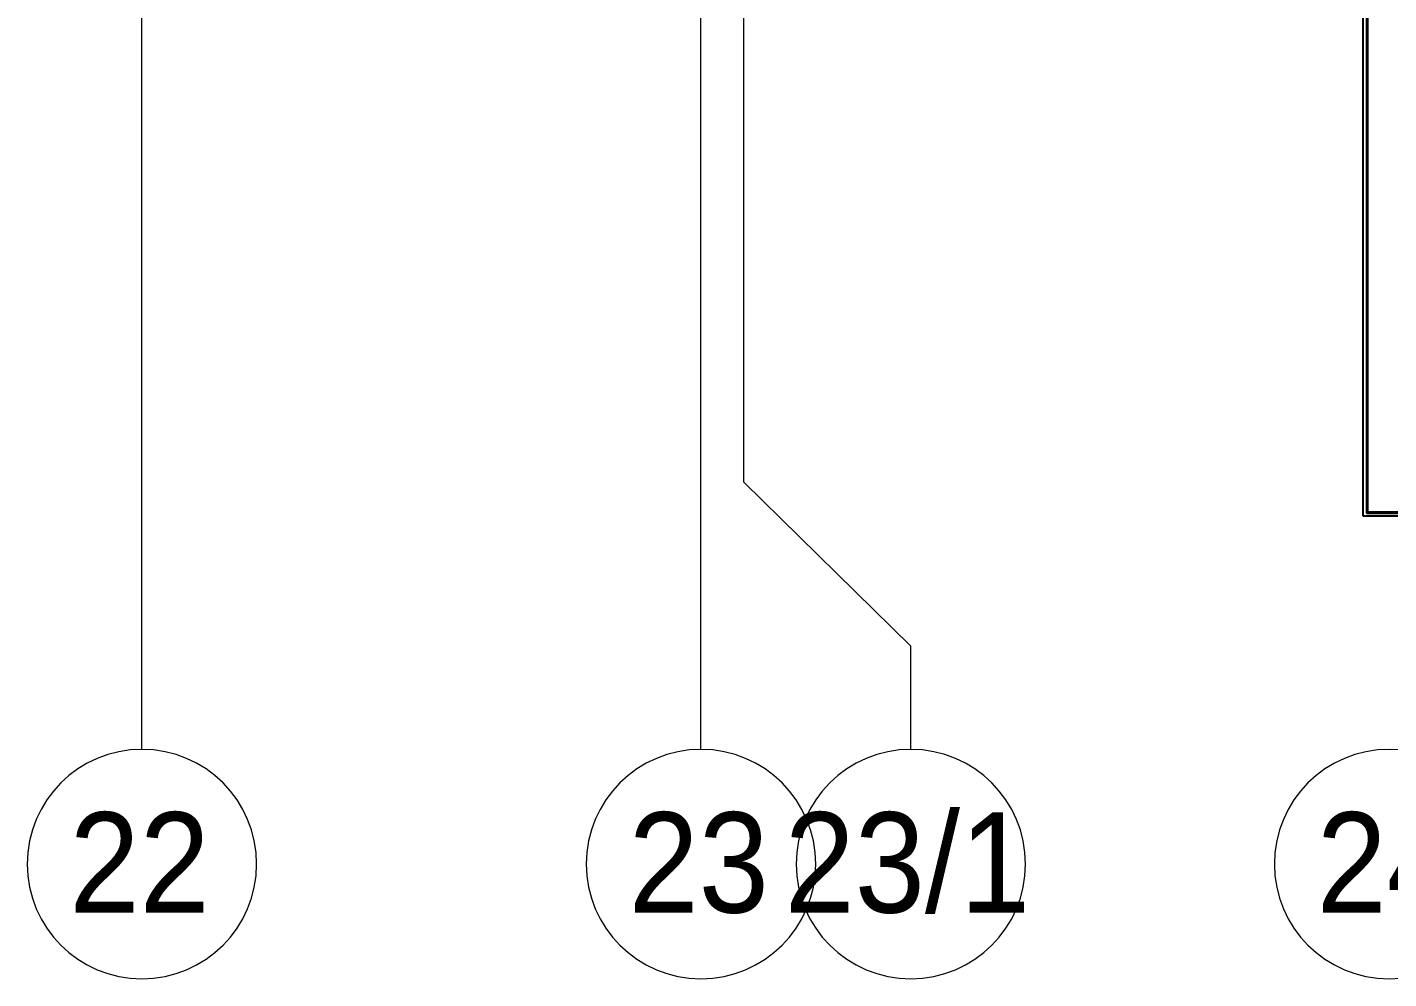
# Model space of a CAD drawing. Header units: millimetres. Extents: x -164500 to 426394, y -23753 to 102118.
# Drawn here: x 79925 to 89423, y -3642 to 2995 of the extents above; entities that cross this region are included whole.
import ezdxf

# ---------------------------------------------------------------- set-up
doc = ezdxf.new("R2010")
doc.units = ezdxf.units.MM
doc.layers.add('Оси', color=7, linetype='Continuous', lineweight=9)
doc.layers.add('Оси-1', color=7, linetype='Continuous', lineweight=20)
doc.styles.add('Arial', font='arial.ttf', dxfattribs={"width": 0.9, "height": 700})

# ---------------------------------------------------------------- blocks, each defined once
blk = doc.blocks.new('Ось сетки - D8-29747960-Объем проектирования 1 этажа')
at = {"layer": 'Оси-1'}
for start, end in [(360, 180), (180, 360)]:
    blk.add_arc((0, 0), 4, start, end, dxfattribs=at)

msp = doc.modelspace()

# ---------------------------------------------------------------- linework, layer by layer
for p, q in [((89271.702, 7513.938), (89271.702, -389.062)), ((89274.702, 7513.938), (89274.702, -386.062)), ((89244.702, -416.062), (89244.702, 7355.938)), ((89266.702, 7355.938), (89266.702, -394.062)), ((108094.702, -416.062), (89244.702, -416.062)), ((89266.702, -394.062), (91094.702, -394.062)), ((89271.702, -389.062), (91094.702, -389.062)), ((89274.702, -386.062), (91094.702, -386.062))]:
    msp.add_line(p, q)
at = {"layer": 'Оси'}
for points in [[(80724.702, -2042.321), (80724.702, 2957.679), (80724.702, 22254.043), (80724.702, 27254.043)], [(84624.702, -2042.321), (84624.702, 2957.679), (84624.702, 16779.035), (84624.702, 21779.035)], [(86088.482, -2042.321), (86088.482, -1322.84), (84924.702, -179.095), (84924.702, 4820.905), (84924.702, 16779.035), (84924.702, 21779.035)]]:
    msp.add_lwpolyline(points, dxfattribs=at)

# ---------------------------------------------------------------- block references
at = {"layer": 'Оси-1', "xscale": 199.9999999999999, "yscale": 199.9999999999999, "zscale": 199.9999999999999}
for p in [(80724.702, -2842.321), (84624.702, -2842.321), (86088.482, -2842.321), (89424.702, -2842.321)]:
    msp.add_blockref('Ось сетки - D8-29747960-Объем проектирования 1 этажа', p, dxfattribs=at)

# ---------------------------------------------------------------- texts
at = {"layer": 'Оси', "char_height": 700, "attachment_point": 1, "style": 'Arial'}
for s, insert, width in [('23/1', (85207.95, -2481.028), 2121.26512), ('22', (80219.47, -2481.028), 1212.1515), ('23', (84119.47, -2481.028), 1212.1515), ('24', (88919.47, -2481.028), 1212.1515)]:
    msp.add_mtext(s, dxfattribs=dict(at, insert=insert, width=width))

doc.saveas('drawing.dxf')
